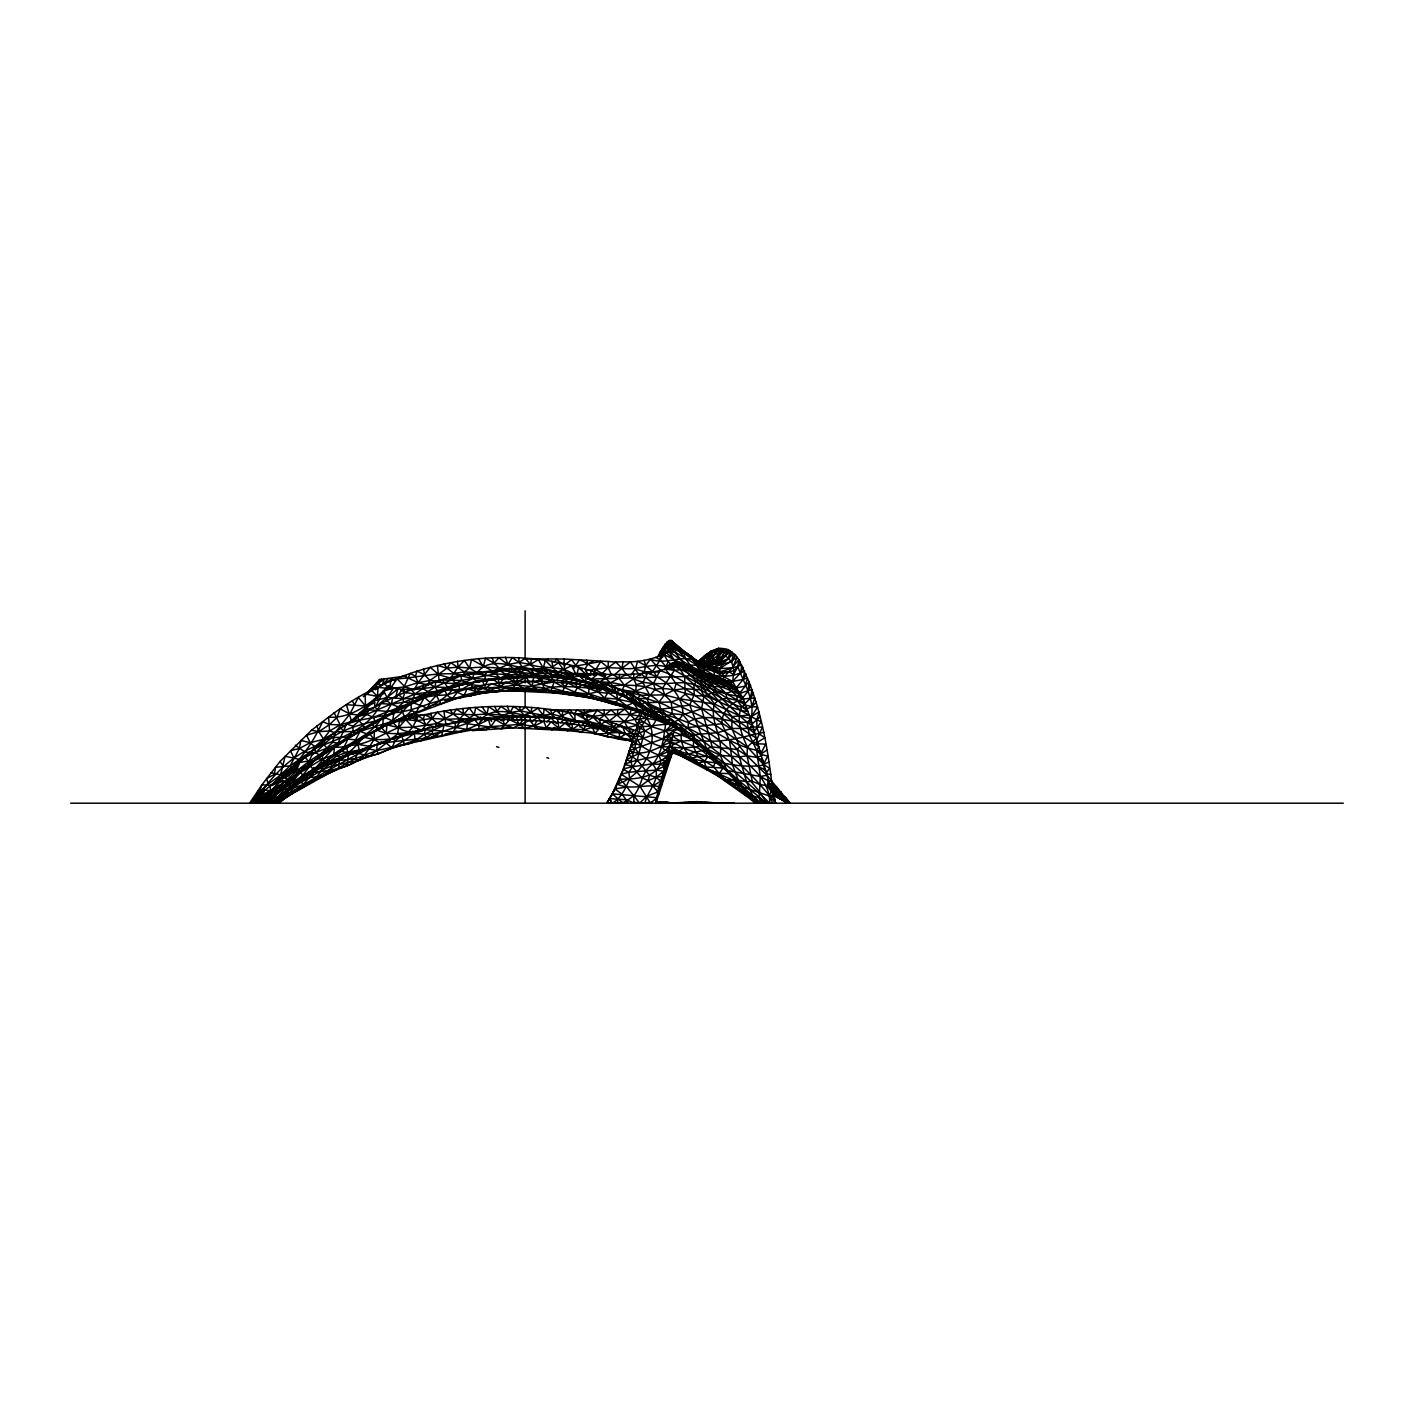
<?xml version="1.0" encoding="UTF-8"?>
<svg xmlns="http://www.w3.org/2000/svg" width="1414" height="1414" viewBox="0 0 1414 1414"><rect width="100%" height="100%" fill="white"/><g stroke="black" fill="none" stroke-linecap="round" stroke-linejoin="round"><path stroke-width="1.5" d="M465.842 683.528L434.787 693.284L431.04 693.125C399.048 708.803 366.774 723.65 338.176 745.408C307.209 757.179 285.628 781.765 261.502 803.187C318.91 732.47 400.374 677.748 493.132 670.925C582.144 658.765 669.706 702.652 725.824 770.294L760.29 776.463L766.918 775.279L750.728 718.772L739.115 715.661L714.441 703.995L679.887 698.852L664.545 694.893L640.365 695.281L637.484 698.41L660.78 709.28L673.789 722.254C715.413 737.083 748.572 769.11 775.526 803.187L766.918 775.279L747.087 755.801L739.646 746.362L731.78 728.457L732.028 716.633C715.06 696.978 699.188 674.973 673.347 666.401C637.643 679.869 598.935 672.269 561.8 673.612M438.499 691.181C395.726 711.295 352.934 732.664 314.633 760.414L308.393 760.979L305.124 757.462C320.96 748.748 341.004 746.026 353.005 731.533L353.023 726.248L366.526 714.441L415.08 693.921L443.572 690.386L450.695 687.133L485.621 679.904L538.593 675.821M295.632 767.59L275.005 781.748L249.606 803.187L261.926 784.805L271.965 785.406L310.797 752.407L314.845 746.804L323.452 738.974L329.568 730.967L328.614 717.163C405.588 657.846 512.805 640.489 603.884 675.362M650.528 674.425L660.197 659.967L660.197 655.743L668.875 651.359L671.526 647.771L672.357 641.691L669.6 640.418L666.224 643.352L669.299 651.748L666.312 652.42L662.388 648.407L666.224 643.352L670.536 648.69L669.299 651.748L664.403 645.544L666.312 652.42L663.254 646.498M609.098 685.79C630.344 684.959 656.644 682.75 671.243 702.016L672.269 713.734C701.804 745.761 744.736 764.338 766.936 803.187L738.302 780.228L711.472 755.235L663.873 718.648L633.401 699.382L626.932 692.648L626.367 697.296L628.311 698.746L663.873 718.648L682.838 730.932L693.673 734.82L717.817 732.611L731.78 728.457L748.554 728.44L754.457 729.978M394.541 737.772L414.231 733.689L425.172 729.765L459.638 732.24L490.746 726.708L519.539 724.339L546.334 727.927L584.282 729.783L606.977 736.659L619.385 737.79L626.42 733.689C615.443 730.561 604.096 735.315 592.855 733.283L618.254 738.956L619.385 737.79L619.438 732.222C569.789 720.928 518.726 718.383 467.963 719.761L466.744 729.43L459.638 732.24L376.76 750.64L355.321 758.629L275.147 803.187L282.146 796.047M631.174 735.598L574.879 720.627L575.021 713.628C514.855 701.185 451.844 705.056 393.11 722.731C402.424 734.007 417.43 734.502 429.255 727.149M636.247 701.097L607.525 689.944L607.56 688.494M743.216 787.527L718.436 776.145L676.175 753.362L669.087 745.425L707.371 768.58L750.392 799.051L752.195 797.973L735.952 785.035L736.058 780.758L733.76 777.276M611.52 674.902L608.126 667.655L608.285 661.487L564.151 659.03L525.973 658.853M644.872 706.24L647.594 711.03L647.506 714.423L650.422 716.704L678.349 727.945M564.151 659.03L563.956 665.534L571.627 659.649L576.24 666.012L582.232 669.971M633.808 674.018L633.649 678.844L636.406 684.8L635.664 691.092L632.217 693.938L627.869 694.521M544.125 720.981L544.231 717.269L500.167 716.845M770.648 786.467L759.99 784.505L752.248 781.288L747.087 755.801L747.405 746.999C741.714 734.944 735.634 719.461 741.873 706.576L745.443 705.091C739.999 684.5 719.532 674.142 699.258 673.276M644.501 702.793L658.871 702.263L664.545 694.893L662.618 688.035L674.319 670.395L673.347 666.401L679.763 663.855C705.745 679.321 724.251 703.182 747.193 722.271L749.332 734.927L756.631 750.233L760.29 776.463L759.265 797.867L761.227 803.187L736.022 781.111L725.824 770.294M374.374 731.232L374.038 739.522L369.708 746.398L365.819 748.907L336.779 759.389L308.323 773.193M763.313 760.379L757.003 757.444L747.087 755.801L739.522 756.914L720.15 755.306L696.731 743.994L696.855 740.848M698.534 661.204L710.623 651.271L718.595 648.266L722.554 648.513L728.404 649.645L735.439 655.018L738.85 659.684L737.755 666.613C744.365 684.376 757.038 702.811 749.897 722.501M383.159 718.701L382.929 724.251L379.942 728.846C340.862 749.597 304.134 775.137 270.039 803.187C287.166 778.354 312.971 760.82 338.176 745.408L338.087 743.145L346.607 723.968L358.944 720.345L394.099 713.593L393.993 710.729L403.626 702.228L422.326 695.246L434.787 693.284M572.423 720.168L578.503 721.9L567.862 720.521L562.383 716.385L562.578 711.207M418.332 729.659C406.861 740.158 392.933 748.024 378.475 753.768L376.76 750.64L377.078 744.259C341.34 762.058 306.891 782.561 272.584 803.187M557.399 680.7L557.629 676.829L553.952 676.617M669.723 667.461C690.933 679.498 712.409 692.4 736.8 695.988L740.229 694.433L705.356 680.275L677.783 665.093L684.641 676.581L685.224 694.168C707.141 715.502 733.636 730.26 759.071 746.698L756.631 750.233C725.117 744.118 701.821 718.63 671.19 708.573C660.356 700.46 645.049 701.326 635.664 691.092C624.069 683.528 609.734 681.601 596.16 682.008M390.105 688.759L390.564 681.159M648.743 715.396L640.029 728.528L630.98 761.545L632.076 766.317L641.638 777.735L648.266 780.528L657.881 791.911L655.919 803.187L660.267 803.152M649.768 802.993L652.42 802.445L642.274 803.081M670.307 803.028L666.047 801.791L655.601 802.145L669.971 802.586M587.358 679.127C619.792 678.349 652.172 677.235 684.641 676.581L700.831 689.891L703.96 695.706L701.591 708.856L712.214 746.963L737.224 749.508L747.087 755.801M684.641 676.581C702.829 671.968 721.617 681.672 737.419 689.944L715.997 682.732L679.639 662.3L707 677.589L724.41 684.093L736.8 695.988L742.898 699.4C731.551 701.503 721.458 711.649 721.882 723.721L729.624 740.865L737.224 749.508L746.504 781.73L752.831 795.888L758.364 803.187L750.392 799.051L755.5 803.187L745.761 791.681L738.302 780.228L730.808 775.579L727.079 770.436L720.15 755.306C723.473 737.595 709.439 721.617 714.441 703.995L703.041 687.77L679.109 664.492L713.045 679.215L738.709 692.065L731.604 691.517L726.071 693.408L698.516 679.957C692.418 667.885 675.309 653.957 665.022 669.069L668.698 669.264M689.908 657.015L711.542 668.91L713.964 671.137L714.618 678.013M307.015 754.935C289.676 772.451 263.499 781.642 250.879 803.187L260.3 796.064L264.595 790.108L274.069 791.133L250.879 803.187L258.992 792.812L261.926 784.805L280.007 761.492L311.522 730.225L328.614 717.163C347.031 718.542 364.105 708.202 377.45 696.43L378.068 687.275L386.093 688.264M615.196 730.172L609.558 729.5L603.124 726.071L597.769 726.319L575.021 713.628L587.11 715.749L586.757 721.193L589.514 724.481L597.291 725.4M447.425 723.615L424.483 734.202L410.961 743.251L391.855 747.953L378.475 753.768L369.107 756.49L357.601 753.008L348.48 754.616L339.466 760.502L338.529 768.615L314.827 779.22M516.799 719.92L517.064 716.438M296.94 766.83L293.971 769.499L294.925 764.939L303.056 756.472M696.236 761.315L696.077 763.401L739.133 783.056M593.721 687.345L594.021 683.528M643.653 721.935L639.146 718.878L646.286 718.277L655.955 719.956L665.711 723.579C663.679 737.383 662.388 752.725 652.914 764.02C641.019 771.655 642.203 786.096 633.684 795.87L623.132 803.187L612.368 793.837L623.132 769.357L641.921 712.444C665.517 734.75 644.678 776.604 617.087 784.01C630.538 790.726 645.738 783.621 659.931 786.75L670.696 742.12L675.98 725.983L665.57 731.003L631.917 741.926C644.183 745.62 653.71 756.596 667.302 756.154C654.823 767.413 637.59 763.613 623.132 769.357L628.877 772.238L656.043 770.064L663.573 771.231L656.167 777.311L648.266 780.528L640.029 786.449L621.153 774.218L628.877 772.238L637.078 760.379L644.713 731.25L642.698 725.895L637.961 722.413L643.653 721.935L651.677 726.725L665.57 731.003L674.761 729.836L662.441 738.992L629.23 750.604C642.875 757.586 658.146 747.493 670.696 742.12L652.861 735.368L636.742 726.036C647.948 727.839 658.747 723.897 669.6 724.339M299.662 771.425L286.123 783.78L271.541 792.406L263.941 803.187L314.633 760.414L332.59 742.35L335.401 731.798L353.005 731.533L364.812 727.697L358.944 720.345L357.76 716.456L366.526 714.441L373.384 717.305L419.357 699.488M772.256 786.502C768.668 756.684 764.055 726.69 754.705 697.915L741.731 699.082L748.2 691.075L748.996 681.725L738.85 659.684L721.723 680.24M312.688 768.933L336.691 760.361L343.231 755.359M311.133 762.111L296.834 774.377L276.844 786.856L276.932 789.825L267.6 803.187C286.017 781.942 313.307 772.504 333.757 754.228L334.482 747.069L360.093 731.321L404.952 717.446L459.073 697.491M378.864 743.976C399.667 739.911 420.877 739.769 441.681 735.669L443.996 725.294L472.948 730.561L513.105 727.874L567.385 730.596L594.923 733.424L599.448 728.44L608.32 733.566L632.995 742.085M728.829 683.245L732.646 681.407L740.812 672.622L741.625 665.004L720.062 671.827L700.195 665.093L692.047 656.944L672.799 644.784L685.065 657.864L693.019 669.176M399.402 721.016L397.599 734.113L388.39 740.936L357.76 750.728M462.838 720.574L421.284 729.854L390.423 739.062L386.128 732.859L387.047 724.905L398.66 727.627L412.782 727.149L436.891 723.491L445.94 724.481L487.583 717.764M604.503 721.918L608.851 721.334L617.299 714.6L617.865 709.616L629.036 708.732M710.217 676.74L705.356 673.877C699.806 658.217 682.626 653.25 672.357 641.691L698.251 662.636L715.06 666.913L725.771 655.796L726.513 649.397L722.89 655.689L717.287 661.505L708.98 665.004L696.112 662.123L719.62 668.628L732.505 667.726L737.118 657.316L719.62 668.628C699.488 669.158 685.012 652.614 670.961 640.401L683.528 652.897M692.171 669.547L685.118 664.987L675.22 652.473L676.935 647.312L672.551 642.398C680.611 651.412 693.019 655.159 700.195 665.093M286.123 783.78L286.423 776.622L296.268 770.312L306.679 766.3L329.285 750.374L323.841 744.718L319.723 743.994M463.898 689.095L484.472 684.747L505.505 682.308L516.375 684.995L543.559 687.84L550.912 691.022L588.807 693.832L637.926 709.563L682.997 730.914L687.946 727.591L688.706 721.812L682.962 714.742C682.874 694.221 666.135 678.985 647.612 673.188L642.91 682.555L636.406 684.8M649.45 802.498L639.623 803.152L623.238 782.419L619.279 779.273C633.932 778.761 652.384 779.485 660.232 764.355L660.78 760.113L658.924 755.288L669.653 746.68C656.237 748.306 645.898 738.656 634.391 733.725C643.158 732.275 652.49 729.023 655.955 719.956L659.613 718.789M728.104 771.514L723.084 768.067L706.046 767.007C692.383 760.926 677.589 747.458 681.902 731.073M617.865 709.616L611.06 710.093L598.776 719.514L608.851 721.334L624.581 721.635L634.939 719.302L638.898 716.067L639.552 711.366M745.143 703.447L750.604 698.127L751.841 689.572L748.996 681.725L739.31 693.479L740.918 697.226M562.489 718.842L536.065 716.704L531.045 712.515L531.788 707.46M656.944 796.294L655.919 803.187L672.074 753.662L664.668 758.629M663.696 764.656L667.019 763.118L672.251 751.099L669.016 753.609L669.9 755.429L672.269 751.93M723.897 680.47L732.646 681.407L734.078 670.625L731.586 661.946L733.495 653.622L722.801 663.891L719.62 668.628L720.062 671.827L722.625 673.594L723.721 676.811L732.646 681.407L739.31 693.479L751.841 689.572L754.705 697.915L752.036 706.576L746.079 709.315M293.652 791.08L276.419 803.187L283.578 796.135L277.692 803.187L294.731 791.628L294.978 790.002M732.434 686.939L736.164 687.876L743.234 679.374L744.524 671.049C717.305 685.295 690.492 667.249 668.875 651.359L674.372 660.409L677.43 663.007M347.985 745.514C366.686 745.62 381.904 734.007 398.66 727.627L405.73 719.549L416.264 720.769L431.995 718.418L445.657 719.249L496.367 717.888L509.994 712.603L520.37 710.853L557.134 718.082L547.271 718.065L543.223 715.307L544.231 708.891L556.603 718.666L567.862 720.521L586.757 721.193L613.269 727.485L622.514 726.407L634.497 730.26L631.033 732.859L625.483 734.149C612.545 727.432 602.382 716.845 587.11 715.749M489.863 687.858L500.521 687.116L505.505 682.308L512.31 681.583L540.272 681.106L575.251 683.757L588.896 685.825L588.807 693.832L597.468 699.912C624.493 703.659 649.68 714.653 674.46 725.559L671.544 724.728L665.57 731.003L668.628 733.901L668.734 736.659L661.823 746.592L664.386 749.827L668.292 751.276C654.823 759.177 638.492 757.975 624.652 764.373L632.076 766.317M497.339 678.101L447.92 687.54L437.333 690.721L435.035 687.045L435.883 681.813C463.668 686.851 491.754 678.667 519.504 676.599M364.476 714.052L365.183 709.934L369.001 705.056L388.62 685.631L397.087 689.184M444.897 700.849L482.581 693.302L488.944 690.863L489.509 687.646C532.459 687.257 575.798 691.552 617.123 703.642L620.216 706.01L657.333 717.234L671.579 723.296M636.724 730.278L637.626 725.188L634.939 719.302L624.652 709.245L617.299 714.6L604.291 714.777L587.093 717.216M664.191 716.792L663.873 718.648L669.812 720.804M337.593 752.425L336.992 755.765L330.01 761.262L307.969 772.981M274.917 803.187L297.629 781.995L313.219 770.471L334.482 747.069C356.611 749.402 371.352 727.644 392.297 723.385C412.446 712.179 436.696 708.025 452.356 689.82L489.509 687.646M613.959 675.309L621.93 668.274L623.114 661.77C635.717 662.353 648.478 660.444 660.197 655.743M681.654 730.313L666.082 722.112L663.643 722.165C629.53 703.465 588.065 702.139 554.147 681.99L550.912 691.022L559.979 693.001L562.525 691.552L564.575 686.603L568.393 683.139L588.807 693.832L597.981 691.676L602.558 688.971L616.08 692.489L617.847 699.152L626.508 705.745L636.017 711.136L671.526 724.127M617.953 689.855L622.107 690.386L624.334 685.224L618.961 678.137L619.686 674.248M567.809 673.665L563.868 669.953L564.999 663.926M617.688 725.842L624.581 721.635L630.096 714.459L631.227 708.485M330.699 756.508C351.697 746.451 369.443 730.084 392.297 723.385L393.905 712.744C416.777 711.383 436.413 697.438 460.063 698.003L461.07 696.802L471.269 695.529L471.604 693.744M475.316 681.318L491.542 679.904L491.754 678.773M445.551 723.65L445.94 724.481L443.837 711.136L453.116 714.052L459.585 718.648L469.077 720.486L469.607 717.835L474.273 714.759L487.052 714.07L547.271 718.065M276.119 782.013L271.965 785.406L280.591 774.854L285.115 756.26L301.695 759.884M386.269 701.609L387.118 697.491L393.552 688.158L402.513 689.431L417.183 688.777M305.07 765.787C309.366 767.219 309.578 753.68 315.446 752.619L315.075 748.36C339.166 738.515 369.62 729.43 380.613 703.589L391.325 704.225L403.626 702.228L411.227 702.758L415.08 693.921L422.627 688.53L423.228 685.578M403.538 675.839L418.014 682.697L427.894 684.942C460.522 670.536 497.321 674.938 530.427 664.474L531.735 658.535M648.266 780.528L649.468 775.19C642.91 767.943 637.855 757.621 627.745 755.076L632.942 752.407M577.177 673.647L578.52 667.744L587.977 675.751M585.732 670.678L608.126 667.655L621.93 668.274L630.432 661.911L639.782 675.804L644.289 671.721L645.756 665.587L650.334 659.171C666.065 665.393 681.018 654.523 696.36 660.568L702.458 668.203L720.115 679.144M716.615 648.832L711.825 660.621L704.331 663.325L698.64 662.653M298.902 771.549L272.478 803.187L303.497 777.7L308.164 772.433L313.219 770.471L313.943 767.466M529.631 720.592L530.604 716.598M632.305 741.802L625.059 765.168M309.825 752.831L315.446 752.619L323.841 744.718L325.061 739.858L332.997 737.489L347.809 737.171L375.877 722.854L378.051 719.585M735.439 655.018L731.586 661.946L722.801 663.891L708.98 665.004L697.12 662.3L705.533 663.926L716.368 659.967L722.89 655.689L724.569 649.097L711.825 660.621L701.362 663.961M686.851 731.869L685.984 735.315C715.731 755.058 743.782 778.548 769.799 803.187C769.764 773.387 738.815 758.611 719.691 740.689C702.086 726.442 681.23 719.567 660.073 712.868M414.143 689.838L418.014 682.697L415.557 676.299L416.9 671.067L424.66 674.796L429.909 680.505L439.224 681.318L443.324 679.957M656.962 718.595L660.126 715.731L666.206 720.451L666.082 722.112L632.747 703.041L624.741 696.059M699.753 663.926L706.487 654.046L701.697 664.05L706.434 660.497L708.449 652.826L701.697 664.05L702.458 657.351L699.382 663.732M391.289 687.098L397.157 678.844C418.968 677.659 441.345 670.607 463.456 675.326L464.358 671.933L469.519 668.044C491.63 665.199 513.742 671.332 535.994 669.317M632.836 736.57L631.987 739.699L625.819 740.406L618.254 738.956L625.501 738.992L625.819 740.406M671.95 724.162L665.004 719.479L666.118 715.413M443.996 663.679L447.018 668.186L453.717 673.364L464.358 671.933L476.942 672.64C494.759 651.695 521.306 674.372 543.276 668.027L545.327 660.585L557.275 672.216L561.464 672.216M432.189 705.073L440.761 703.748L464.022 695.388L471.269 695.529L481.909 693.09L523.587 688.971L532.035 685.931L533.378 681.106C571.663 696.554 612.527 700.496 651.023 715.537L650.422 716.704M571.256 719.885L569.771 725.258L564.557 719.249L560.527 722.766M590.133 675.044L591.317 670.925M630.962 675.061L635.381 668.999L637.59 661.363L645.756 665.587L652.649 671.703L658.677 672.18M369.761 705.533L365.519 706.046L358.308 697.438L349.93 713.982L334.959 732.735L323.452 738.974L322.038 743.799L290.082 765.858L280.591 774.854L270.728 772.68M387.1 750.074L415.239 740.247L420.612 740.989L432.26 733.972L432.984 726.743M644.996 803.187C647.064 791.557 658.429 782.631 656.043 770.064C652.773 759.636 640.206 757.409 635.133 748.289L630.556 746.185L635.505 743.799M441.38 724.94L435.105 726.884L425.49 724.693L423.316 719.125L424.66 714.618L431.995 718.418L436.891 723.491L453.116 714.052L456.563 709.298L469.607 717.835M696.607 662.052L704.331 663.325L716.368 659.967L720.362 648.619L706.806 662.371L699.364 663.254L700.478 659.207L698.675 662.83M664.545 694.893L674.231 689.944L676.122 683.775L665.305 668.91L674.319 670.395L684.623 669.193L684.712 667.284L679.851 662.441M573.43 674.46L571.38 679.409C534.651 671.155 497.092 685.472 460.946 675.786L435.035 687.045L422.326 695.246L405.023 692.453L402.866 698.18L403.626 702.228M266.38 803.187L291.885 779.026L300.652 772.38L310.338 766.37L313.466 769.181C300.298 781.854 285.08 791.999 271.258 803.187C289.004 792.406 314.491 787.457 322.975 766.529L326.404 763.807M370.875 691.358L372.006 687.77L379.677 679.515L406.366 675.963M282.075 797.125L276.419 803.187L279.565 800.377L280.272 796.436L301.076 782.225L321.791 770.294L331.901 765.84L339.466 760.502L355.321 758.629L358.078 760.679L369.107 756.49L391.042 739.381M401.046 717.676L404.952 717.446L411.35 710.57L411.014 701.857L427.488 708.255L429.944 702.298L436.396 695.423L437.933 690.704M572.935 678.967L564.433 678.738L551.407 674.602L549.551 670.855C562.701 675.91 575.851 682.821 590.31 682.502L564.433 678.738L560.775 675.397L561.747 672.445L581.932 682.078L601.869 687.116M570.743 683.209L572.104 679.144M657.81 656.503L662.388 648.407L664.88 654.328M375.364 689.767L382.098 685.277L384.201 679.162L372.006 687.77L363.274 696.678M749.544 793.625C734.449 789.366 723.102 778.531 713.487 766.618L716.456 760.007L683.245 748.059L669.847 740.777M585.679 725.895L581.861 732.487L572.493 729.164L565.052 723.155L558.83 728.228L551.973 729.571L546.334 727.927L538.274 728.811L534.439 727.114M599.342 725.559L602.806 730.667L604.22 726.796M357.548 717.446L358.891 713.805L388.497 687.398M531.947 682.785L533.909 677.5L572.405 682.237L601.851 689.502M682.838 730.932L675.273 727.132L676.67 723.402M696.837 671.986L728.917 681.937L713.045 679.215L712.674 680.205L726.071 693.408L745.443 705.091L750.728 718.772L747.193 722.271C727.468 722.961 708.007 711.684 688.706 721.812M364.087 709.81L365.519 706.046L365.112 693.956L377.45 696.43L381.073 694.239M406.525 692.719L407.868 689.219M415.628 718.118L416.83 715.007L430.687 714.671M289.57 789.047C309.754 783.674 327.412 772.945 346.978 765.787L348.48 754.616L343.231 756.225M699.205 663.166L706.806 662.371L712.532 650.634L706.434 660.497L699.824 664.35M659.931 786.75L657.881 791.911L647.046 796.17L639.535 803.187L635.646 803.187L639.623 803.152M355.321 758.629L357.601 753.008L360.517 750.374M748.2 691.075L750.622 685.136M351.008 734.308L349.452 738.09L347.809 737.171M608.285 661.487L615.815 662.07L621.93 668.274C637.007 670.713 650.9 662.494 666.171 666.772L660.197 659.967L663.802 654.488L668.221 661.787L664.439 669.635M320.2 744.789L322.038 743.799C291.39 753.644 270.622 777.311 253.424 803.187C262.774 795.393 276.013 789.913 280.432 777.877L285.928 777.894M495.36 720.415L496.774 717.075L501.864 720.857M609.346 690.527L604.573 698.003L596.319 699.064L562.065 693.39L583.24 695.67L588.807 693.832M698.428 662.583L705.533 663.926L717.287 661.505L725.771 655.796L728.404 649.645M624.564 766.936L615.744 787.704L606.747 803.187L626.172 802.392M704.543 655.354L699.152 664.421M312.229 781.801L313.007 780.015M606.977 736.659L608.32 733.566L612.828 730.702M756.684 739.822L762.393 727.22L750.763 726.884M616.027 787.404L609.328 799.228L612.209 803.187C621.418 798.115 625.695 787.916 629.672 778.743L628.877 772.238M464.358 671.933L450.836 662.671L447.018 668.186L429.909 680.505L427.894 684.942L431.942 683.245M404.439 744.86L401.806 735.899L395.125 740.706L391.855 747.953L386.022 742.792M698.587 664.138L706.434 660.497L710.623 651.271M770.948 791.575L772.415 788.358L775.526 803.187L772.663 791.38M283.189 776.392L291.496 767.908L290.082 765.858L299.379 748.483L300.811 740.423L310.214 742.686L314.845 746.804M459.762 689.219L451.084 700.248L450.677 697.173M288.65 776.003L291.319 770.33M635.664 691.092L653.462 683.563L659.967 670.607C699.188 683.015 722.112 719.16 756.561 738.179L747.405 746.999L704.366 717.746L671.243 702.016L658.871 702.263C647.418 687.84 627.71 694.398 613.411 686.479L605.369 677.713L597.733 674.213L576.912 676.069M740.812 672.622L743.269 667.426M597.468 699.912L596.355 698.251L554.783 692.966L503.525 690.403L482.581 693.302L467.08 688.971L464.022 695.388L460.063 698.003M518.885 727.521L524.788 728.334L534.245 726.054L536.896 720.557M485.621 679.904L484.79 675.698L486.805 671.668L495.041 673.912L550.718 676.617M764.921 770.135L763.472 764.426L767.714 755.995L762.287 754.829M731.922 651.713L728.298 658.818L719.302 663.643M485.656 684.5L488.484 679.003M481.379 721.052L483.128 717.64L478.091 718.029M740.406 661.805L733.725 674.337L728.263 671.579L720.062 671.827L698.251 662.636M511.055 727.432L501.334 728.634L467.557 723.774L461.176 720.062L452.639 732.505L445.269 734.025M666.736 641.991L670.536 648.69L671.544 646.799L669.122 641.09L673.382 645.385M435.105 726.884L436.891 723.491M365.519 706.046L346.342 704.667L351.644 721.564L340.12 724.852L329.586 724.534L322.639 721.653C315.022 738.444 304.54 754.599 291.496 767.908M390.37 682.061L392.226 678.596L394.683 681.018M732.646 681.407L743.234 679.374L746.185 673.93M662.406 773.723L668.097 764.621L663.696 768.35L670.766 757.197L663.201 763.737M718.595 648.266L715.343 654.169L708.856 660.002L701.415 663.59M617.918 783.533L619.951 779.874M294.13 783.374L309.118 777.541L322.622 776.321L328.879 771.266L331.901 765.84L330.841 763.401L336.161 759.742M264.489 801.685L266.999 797.213L263.039 796.983L255.987 803.187L270.693 794.527M594.021 672.304L600.72 661.522L608.126 667.655L615.815 662.07L623.114 661.77M698.71 664.262L708.856 660.002L714.706 649.662L715.343 654.169L718.948 653.568L722.554 648.513M616.08 692.489C604.344 695.016 592.219 690.721 582.144 684.836L577.478 687.487L574.756 692.277L570.425 694.91L561.994 692.047L554.783 692.966L548.932 691.941M582.709 725.506L584.813 721.882M651.059 707.23L660.78 709.28L689.714 705.091L694.168 694.628L694.009 684.217L698.516 679.957M305.371 766.3C294.165 778.124 286.3 792.989 273.697 803.187L302.596 775.42L314.315 760.343M750.604 698.127L753.503 693.231M463.103 683.28L458.33 686.214L447.92 687.54L442.352 679.993L461.6 680.434L495.041 673.912L499.672 670.501L533.891 673.753L549.887 677.112L551.407 674.602C577 674.849 599.041 689.643 623.768 694.292M548.932 709.828L569.895 709.952L574.137 714.6L576.93 709.969L611.06 710.093L624.581 721.635L627.427 727.662L632.836 730.26M584.795 669.246L587.994 664.05L593.562 660.745M767.625 781.589L771.761 780.899L765.893 773.953L769.446 768.173L763.472 764.426L761.686 758.434M376.053 705.71L383.565 691.022L389.928 686.585L393.552 688.158L383.565 691.022L387.118 697.491L393.499 697.933M648.761 703.324L647.064 698.763L655.23 689.396C671.933 685.33 686.992 697.314 703.96 695.706C719.09 700.054 732.063 710.217 748.112 711.489L741.873 706.576L737.207 700.566L736.8 695.988L741.873 696.908M571.38 679.409L595.506 683.634L597.468 680.947L604.397 686.144L649.026 709.969L653.233 711.401L655.318 708.043M441.681 735.669L466.744 729.43L478.515 724.498L481.626 719.567M267.246 794.385L261.095 803.187L264.453 800.978M413.666 713.01L416.229 712.462L424.377 697.226L427.629 694.327M364.317 712.232L369.001 705.056L374.869 702.864M609.328 799.228L606.747 803.187L612.368 793.837L657.015 797.708L650.458 803.187L640.029 786.449M409.512 719.037L412.287 714.812L416.83 715.007L409.512 719.037L407.904 714.689L401.028 722.165M392.226 688.477L404.899 686.78L418.014 682.697L430.227 667.32L439.1 674.849L450.624 678.084L458.03 667.09L464.358 660.409L469.519 668.044L476.942 672.64L480.884 671.597M547.483 682.485L549.551 679.339L552.326 682.131M584.654 685.596L586.845 682.326L590.875 686.497M402.654 690.085L410.201 673.418L415.557 676.299M408.787 732.841L330.01 761.262L328.066 764.143L326.351 763.401M323.841 744.718C340.385 727.432 363.752 724.392 385.545 718.259L387.754 715.007M713.045 679.215L678.649 662.159L700.566 673.524L732.505 684.606L725.046 683.156L724.41 684.093L736.058 688.088M661.186 778.548L665.428 772.344L662.866 774.253M381.391 679.162L372.925 690.05M668.15 750.021L685.719 757.303L696.077 763.401L704.331 761.651L707.919 756.543L715.502 757.374M376.407 729.783C390.989 736.853 406.666 732.47 421.726 730.031L437.333 712.267L445.657 719.249L456.81 722.307L462.926 720.645M466.744 729.43L486.363 729.589L490.746 726.708L495.713 719.691L504.763 725.117L513.105 727.874L529.861 720.362L534.245 726.054L538.274 728.811M315.817 768.544C299.574 775.844 292.521 792.865 278.965 803.187L283.33 796.807L277.692 803.187L311.327 781.147M377.556 683.669L379.677 679.515L378.157 683.846L382.098 685.277L392.226 678.596M588.896 685.825L595.63 687.328L597.981 691.676L608.815 702.104L615.39 702.617L623.132 694.663M492.85 679.374L499.708 683.793L503.455 678.561M754.369 731.268L761.209 721.882L747.812 714.918M667.479 760.06L672.074 753.662M566.325 712.196L569.895 709.952L576.93 709.969L592.731 716.456L597.115 710.376L604.291 714.777L611.696 723.561M554.2 662.353L556.515 659.154L562.472 664.262M582.692 716.297L585.166 712.886L590.345 710.146M671.243 702.016L679.887 698.852C694.663 711.578 715.413 707.919 732.028 716.633L749.314 715.024C736.217 709.987 729.023 696.695 715.802 691.782L713.84 686.744L705.356 680.275L700.725 675.592L700.566 673.524M703.5 663.025L716.368 659.967L724.569 649.097M448.415 678.367L452.533 679.798L454.636 677.023M519.185 681.265L513.406 687.381M507.82 720.026L510.366 716.651L515.103 720.415M662.866 773.529L666.666 768.491L663.997 770.789M663.696 768.35L669.423 760.873L667.019 763.118M293.971 769.499L302.79 757.073L283.171 776.498M737.224 749.508L739.646 746.362M386.429 700.443L391.325 704.225L399.137 707.159L405.836 706.452L409.565 701.644M544.637 716.491C523.852 720.026 499.213 702.122 481.644 718.736L474.273 714.759L469.236 707.937L456.81 722.307L454.301 722.554M262.368 803.187L266.999 797.213L261.095 803.187L265.514 798.945L260.494 798.132L252.152 803.187L264.206 791.875M370.609 745.602C359.244 768.863 330.858 770.383 308.606 772.822M384.643 693.072L377.379 696.908L355.108 719.39L358.891 713.805L365.183 709.934L375.046 707.336L374.286 700.867L387.118 697.491L397.652 689.095L395.62 698.074L402.513 689.431L403.838 692.825M523.162 719.797L519.539 724.339L509.641 719.708L501.334 728.634M271.541 793.113L253.424 803.187L261.431 796.436L255.987 803.187L274.069 791.133M774.872 790.956L788.429 803.187L774.731 795.852L784.417 800.448L773.971 791.204L790.196 803.187L769.128 782.861L768.244 783.939L771.461 788.482L788.128 803.187L774.483 795.675M409.795 703.324C397.97 718.984 380.49 729.73 362.585 736.871L359.403 740.035L347.756 739.222L344.097 747.246L340.032 752.372L322.533 758.982L310.338 766.37M701.591 708.856L682.962 714.742L678.861 719.638L673.789 722.254L676.811 725.152M289.128 772.892L302.79 757.073L283.383 776.321M267.617 794.509L259.822 803.187L265.514 798.945L258.532 803.187L263.039 796.983L257.26 803.187L270.198 794.261M722.89 655.689L725.771 655.796L729.978 650.935L728.298 658.818L720.557 661.805L708.98 665.004L696.943 662.459M339.466 760.502L322.975 766.529L319.423 766.406L299.132 788.853L280.272 796.436M676.952 726.142L675.751 727.503L671.314 724.127M294.925 764.939L283.313 777.576L299.768 760.361M321.332 763.065L325.768 761.934L328.242 759.212M382.098 685.277L387.913 678.932M737.755 666.613L734.078 670.625L722.625 673.594L702.458 668.203L670.165 649.291M268.819 803.187L274.192 797.425L277.126 797.019M658.111 712.143L660.78 709.28L658.871 702.263M380.613 719.673C369.231 736.641 349.399 742.226 333.757 754.228M274.192 797.425L265.16 803.187L298.619 771.903M760.414 716.615L751.948 724.109M365.024 695.087L379.959 680.275M303.179 756.667L288.756 771.832L304.028 757.515M292.115 787.068L306.803 773.617M635.363 700.337C624.829 712.249 608.674 701.627 596.319 699.064M691.587 740.3L681.071 741.236L673.912 743.976L670.784 747.175L683.245 748.059L701.591 746.239M743.782 704.791L752.036 706.576L756.419 702.051M294.731 791.628L297.594 788.747M261.431 796.436L254.714 803.187L262.262 798.503M262.721 803.187L267.847 798.044L273.114 795.269M540.837 676.917L524.576 669.458L515.703 677.518L506.601 674.814L499.672 670.501M608.815 702.104L576.293 694.168L570.425 694.91L569.188 692.984M300.033 759.548L301.164 759.053L278.894 779.75L306.767 755.076M350.195 745.478L355.214 740.512L360.093 731.321L368.966 734.732M290.524 779.821L299.538 771.054M608.126 667.655L601.94 673.7L598.087 674.354M679.763 663.855L710.5 681.99L713.84 686.744L734.326 686.25L725.046 683.156L710.5 681.99L707 677.589M714.441 703.995L717.693 700.831L726.761 697.968L744.542 702.245M657.934 788.376L661.717 784.682L659.048 785.035L662.954 780.404L660.126 780.104M573.677 668.486L579.422 659.861C589.408 662.972 596.266 672.004 606.111 674.902M674.231 689.944L684.836 688.671L700.831 689.891L705.374 685.949L705.356 680.275M546.811 722.006L551.036 717.958L557.805 718.33L557.841 723.42M633.649 735.421L622.514 726.407L616.751 724.198L609.558 729.5L601.162 725.188L593.155 717.358L586.757 721.193L581.066 714.565M264.772 797.39L258.532 803.187L263.817 798.716M661.558 778.796L664.403 776.18M313.219 770.471L319.723 764.55M354.914 742.173L358.396 744.436L369.708 746.398L378.086 744.648L381.303 741.714M547.059 679.303L550.276 676.405L554.412 681.301M409.07 733.053C395.178 739.805 378.457 741.696 363.61 736.994C353.818 749.279 340.421 762.446 323.47 762.093M562.1 683.916L564.893 681.407M679.887 698.852L685.224 694.168M374.604 731.038L377.379 728.617M474.574 688.759L477.632 686.108L485.585 688.158L491.453 683.863L506.23 687.858M531.593 722.077L537.426 717.092L541.368 721.653M683.245 748.059L679.356 751.364L672.498 748.024M369.142 746.079L365.819 748.907L347.826 752.001L336.992 755.765L341.888 757.356L355.745 751.188L353.058 753.874L339.89 751.011M660.126 715.731L647.594 711.03L637.926 709.563L636.017 711.136L624.14 705.798L608.285 702.634L610.371 701.697M376.566 706.116L387.118 697.491M317.072 747.317L310.797 752.407L305.124 752.142L295.314 745.231M322.622 776.321L323.93 775.243M561.8 680.841L564.875 678.349L570.302 678.95M386.375 724.357L379.942 728.846L374.038 726.69L371.67 723.296M458.33 686.214L472.4 678.543L474.008 673.453L504.409 678.225L500.945 677.978M284.426 798.38L273.856 803.187L279.071 799.104M576.877 675.132L583.134 673.771L591.423 679.144L597.733 674.213M764.09 803.187L759.265 797.867L752.831 795.888L750.799 797.443L758.364 803.187M410.961 743.251L414.461 740.582M321.791 770.294L330.841 763.401M365.342 695.246L370.503 691.34M554.907 727.344L551.973 729.571L548.791 727.609M747.016 708.273C724.039 704.437 707.424 684.995 684.288 682.679C665.128 682.927 643.087 687.504 626.791 674.407L618.961 678.137L612.527 674.39L600.049 681.672L591.423 679.144M273.856 803.187L279.424 799.051M415.08 693.921L411.315 689.873L422.627 688.53L429.308 683.74L435.035 687.045L447.92 687.54L461.6 680.434L469.271 684.182M518.443 720.398L523.763 716.633L525.725 719.814M471.269 695.529L482.121 688.035L493.963 692.118L525.177 688.494L528.412 690.509L546.865 691.923M767.307 749.72L760.485 754.44L765.716 744.118L757.109 743.799M484.737 720.946L489.845 717.428L491.542 721.423M624.334 685.224L640.807 673.806L653.462 683.563L662.618 688.035M427.488 708.255L430.634 706.134M291.213 786.608L322.975 766.529M534.245 726.054L543.842 721.246L546.334 727.927L551.018 721.776L558.83 728.228L567.385 730.596L572.493 729.164L578.839 724.958L584.282 729.783L592.413 727.256L594.923 733.424M385.545 718.259L384.696 715.325L391.325 704.225L392.756 697.738C412.075 700.425 431.146 697.067 447.92 687.54M392.297 723.385L399.296 718.825M461.141 689.767L474.521 681.831M662.441 738.992L673.241 733.778L668.628 733.901M431.04 693.125L423.829 697.703L422.326 695.246M450.165 710.022L453.116 714.052L474.273 714.759L475.74 707.424C493.239 721.812 519.716 720.574 537.921 708.202L543.223 715.307L551.902 714.017L589.514 724.481M556.603 718.666L568.711 712.426L574.879 720.627M478.392 658.429L483.252 666.772L485.479 658.235L494.087 663.219L498.859 657.704L507.891 664.545L519.132 662.406L530.427 664.474L538.327 659.596L543.276 668.027L547.324 671.049L522.685 667.602L519.132 662.406L512.275 657.598L507.891 664.545L492.655 671.137L471.569 659.56L469.519 668.044L458.03 667.09L447.018 668.186L437.333 665.428L439.224 681.318M545.185 661.08L548.42 659.101M486.363 729.589L489.792 727.503M428.195 727.927L425.172 729.765L424.483 734.202L426.392 737.914L430.298 738.126L437.827 734.803M324.637 764.444L316.082 769.587L312.476 769.587M652.95 785.919L660.638 781.306L656.167 777.311L649.468 775.19M353.518 720.345L348.71 723.208L358.891 713.805L362.514 712.762M756.614 742.739L764.903 737.808L759.283 733.954L756.897 727.75L756.808 720.398L759.035 711.984L751.647 716.35L757.568 707.088L752.036 706.576M534.686 682.555L541.474 678.561L542.623 682.008M429.944 702.298L424.377 697.226L436.396 695.423L444.933 690.403L452.356 689.82L464.022 695.388C488.519 687.204 514.519 693.072 539.688 689.678L540.608 691.888L547.377 690.403L554.783 692.966L559.979 693.001L550.788 692.118M424.112 738.02L430.298 738.126C443.766 728.776 460.593 727.415 474.68 719.779L478.515 724.498L479.116 728.952M663.643 722.165L664.987 721.387L681.548 730.013M328.543 738.037L310.214 742.686L306.52 735.209L318.804 731.621L329.568 730.967L340.12 724.852L343.991 726.566M652.914 764.02L660.232 764.355L665.959 761.032L660.78 760.113M257.666 790.691L259.557 795.764L250.879 803.187L254.714 798.733L270.534 790.55L269.968 785.937L282.906 780.687M498.417 682.838L500.521 687.116L516.375 684.995L526.079 681.23L532.035 685.931L543.294 683.74L547.218 681.477M586.191 723.031L591.653 727.609L596.549 724.799M732.028 716.633L748.554 728.44L752.867 726.018L747.193 722.271L752.018 722.377M618.961 678.137L610.795 682.715L604.679 684.235M378.086 744.648L390.423 739.062M346.978 765.787L365.873 757.091L356.346 760.944M549.304 671.297L557.275 672.216L571.574 665.817L575.851 673.983M310.214 742.686L299.379 748.483L290.453 750.64L293.776 757.886M571.397 724.392L577.937 720.928L579.952 727.079M437.333 690.721L431.694 693.673L422.627 688.53L417.218 687.628M639.04 753.362L626.473 759.76L630.98 761.545M595.435 688.335L599.2 686.444M602.806 730.667L608.091 728.051M532.035 685.931L538.115 690.492C558.389 683.316 581.667 688.141 602.558 688.971L617.847 699.152L640.224 704.101M573.731 683.457L579.245 680.77L583.045 681.548M667.001 740.264L671.95 737.861L668.734 736.659M478.515 724.498L488.502 719.691L490.746 726.708M270.534 790.55L280.043 786.06M629.725 708.573L630.962 708.007M463.456 675.326L467.133 673.63M667.974 715.714L672.269 713.734L682.962 714.742M518.319 687.929L507.909 691.128L499.372 690.509M656.043 770.064L664.774 766.088L660.232 764.355M533.891 673.753L530.957 669.582L540.979 672.711L543.276 670.271L551.407 674.602C542.658 671.42 533.732 673.152 525.654 677.112L505.823 669.918M729.447 773.705L719.39 773.228L706.859 769.605L707.371 768.58L714.494 774.006L719.39 773.228L723.084 768.067L707.919 756.543L697.897 756.472L688.141 759.177L668.522 749.791M763.472 764.426L769.41 761.775M532.495 688.954L527.475 690.933L515.527 690.368M593.562 675.309L597.574 673.541M637.802 735.722L633.119 737.755L637.537 739.999L641.267 745.496M336.691 760.361L345.387 756.596M590.522 673.859L581.242 677.589M488.944 690.863L496.809 687.664L501.157 690.651L504.356 687.611L518.779 690.792M715.802 691.782L703.96 695.706M747.405 746.999L757.003 757.444L761.722 755.571L756.631 750.233L760.856 751.188M450.624 678.084L454.513 676.546M715.06 666.913L722.801 663.891M752.248 781.288L746.504 781.73L738.302 780.228L736.022 781.111L745.761 791.681L752.831 795.888M329.833 762.075L335.047 760.06M518.213 668.168L514.678 669.529L507.891 664.545L505.452 657.103M467.08 688.971L446.912 694.91L436.396 695.423L433.638 693.426M693.673 734.82L694.415 739.805C715.148 743.375 735.421 739.681 755.253 733.866L748.554 728.44M402.849 717.004L411.863 713.681M328.472 749.261L334.482 747.069M763.913 732.293L753.715 734.573M509.553 668.133L504.48 669.936L499.478 668.38L494.087 663.219L492.125 657.581M743.234 679.374L747.476 677.872L745.231 686.144L736.164 687.876M412.923 701.185L422.468 697.897M597.769 726.319L601.162 725.188L605.121 720.539L616.751 724.198M617.299 714.6L630.096 714.459L637.661 711.984M673.046 725.152L675.273 727.132L681.742 727.803L685.984 735.315L691.87 736.517L696.731 743.994L701.804 745.691L707.018 752.672L714.689 756.844L716.81 761.351C731.78 765.487 748.872 767.643 764.073 765.027L757.003 757.444M481.043 681.018L477.861 682.025L467.327 674.443M469.077 720.486L472.912 719.302M684.57 754.952L702.528 750.427L706.258 751.046M496.367 717.888L503.667 715.731M727.079 770.436L707.018 752.672L706.611 748.625L712.214 746.963M640.029 728.528L635.558 729.818L639.641 732.399L643.264 737.808M714.689 756.844L720.15 755.306M358.078 760.679L331.901 765.84M491.542 679.904L499.213 677.872M290.489 771.832L296.268 770.312L299.927 762.446L308.393 760.979M367.976 756.543L378.475 753.768M480.636 691.322L481.909 693.09L485.568 692.135M647.594 711.03L651.271 710.164M415.239 740.247L414.231 733.689L432.26 733.972L442.105 731.674M589.726 696.678L584.141 697.137L583.24 695.67M511.585 716.332L507.449 717.234L502.412 715.696L488.502 706.717L487.052 714.07L482.05 706.841M506.566 677.766L512.999 676.405L515.703 677.518L550.735 676.599M574.137 714.6L597.115 710.376M706.434 660.497L708.856 660.002M672.604 643.105L702.458 668.203L705.886 666.895L713.964 671.137L717.428 670.43L720.062 671.827M281.298 781.765L285.911 780.811M570.089 665.764L576.24 666.012L600.72 661.522M668.875 651.359L675.22 652.473L671.526 647.771L684.358 653.763L686.797 653.286L692.047 656.944M543.223 715.307L530.674 716.898L524.064 715.201L520.37 710.853L513.476 706.523L509.994 712.603L516.782 716.88L515.721 715.431M418.014 682.697L429.909 680.505M290.082 765.858L275.571 767.272L274.351 774.359L266.645 778.619L268.271 784.47M625.96 787.121L614.896 788.959L621.948 794.032L628.611 803.187M673.364 730.419L681.902 729.041M540.272 681.106L543.294 683.74L554.147 681.99M656.167 777.311L662.53 776.304M477.225 689.449L485.585 688.158L484.472 684.747M525.654 677.112L528.394 676.723M518.708 657.475L519.132 662.406L525.195 658.217L530.427 664.474C544.514 669.865 559.873 664.615 573.041 674.001M676.228 803.187L696.819 801.65L719.832 803.187M537.037 669.776L549.887 677.112L560.156 677.447M422.627 688.53L435.035 687.045M721.882 723.721L687.946 727.591M573.059 729.96L567.385 730.596L563.567 728.404M506.265 677.006L511.32 676.546M393.993 710.729L386.835 711.383L368.966 709.775L366.526 714.441L363.098 712.921M501.67 683.616L507.591 683.103M688.441 734.608L672.711 736.093C683.298 745.001 699.771 744.683 707.919 756.543M281.298 788.8L286.194 789.065M508.298 676.617L504.692 676.829L515.474 682.414L526.185 677.483L533.909 677.5M729.041 783.303L735.952 785.035M441.433 690.562L444.933 690.403L446.912 694.91L451.632 699.099M531.735 690.757L527.475 690.933L512.31 681.583M691.305 759.371L670.342 752.107L676.122 751.93M671.137 802.922L679.851 802.657M668.963 802.975L673.152 802.852M678.084 802.71L682.025 802.604M670.696 802.94L663.307 803.117M680.541 802.639L686.373 802.498M683.015 802.569L688.547 802.445M549.427 671.014L553.652 670.908M666.789 803.028L658.376 803.17M540.325 669.352L535.411 669.423L530.427 664.474M687.929 802.463L691.305 802.41M690.403 802.41L710.429 802.639M691.87 802.41L693.885 802.392M635.381 668.999L644.289 671.721L652.649 671.703M70.7 803.187L1343.3 803.187M734.149 803.187L712.32 802.71M752.831 742.438L758.169 742.456M733.583 803.187L731.851 803.17M697.208 802.392L700.991 802.427M438.375 725.241L443.996 725.294M730.702 803.17L728.988 803.134M605.634 688.141L597.945 686.727L586.297 682.237L585.537 677.5L607.525 689.944L615.603 691.976L620.976 689.926L626.367 697.296L633.401 699.382L638.439 698.481L641.85 705.233L644.289 701.715L653.233 711.401L665.004 719.479L671.367 719.585L675.273 727.132M315.304 758.841L322.533 758.982L325.768 761.934M463.138 683.81L482.793 686.002M704.755 802.498L708.538 802.586M725.541 803.081L721.759 802.975M710.093 802.639L712.568 802.71M517.754 688.777L531.894 689.838M591.441 678.985L595.506 683.634L604.397 686.144L609.098 684.977L618.218 694.557L621.966 694.681M351.998 720.115L358.944 720.345M647.064 698.763L637.484 698.41L639.305 700.991M540.608 691.888L538.115 690.492L544.514 690.757M401.806 706.275L405.836 706.452M612.209 803.187L609.646 798.627L626.526 799.758L634.073 803.187L633.684 795.87M528.412 690.509L514.484 689.678L511.338 687.664M707.919 676.175L719.867 678.49L694.398 670.589M641.532 712.709L644.395 712.886M621.7 727.273L627.427 727.662L637.626 725.188L624.581 721.635M549.887 677.112L559.82 677.801M634.939 719.302L639.128 719.602M571.45 678.649L563.797 678.084L564.433 678.738M649.821 704.667L653.233 711.401L660.709 711.967L665.004 719.479M721.476 763.1C703.324 762.464 685.313 757.798 668.981 749.897M604.573 698.003L617.847 699.152M720.557 661.805L717.287 661.505L716.368 659.967M765.893 773.953L771.231 774.448M564.557 719.249L567.915 719.567M774.289 795.287L788.712 803.187L771.461 788.482L785 797.991L789.896 803.187L785.212 800.253M547.642 717.605L551.036 717.958L556.48 723.685M736.058 780.758L725.329 779.609L712.868 772.256M669.936 743.534L673.912 743.976M670.589 739.964L681.071 741.236M357.936 714.989L349.93 713.982L340.085 708.874L337.133 717.287L329.586 724.534L318.804 731.621L311.522 730.225M538.115 690.492L544.62 691.358M693.938 670.678L700.177 671.544L704.844 675.698M332.59 742.35L338.087 743.145M537.002 676.952L529.313 675.804L512.186 669.635L510.666 671.968L500.079 678.313L493.132 670.925M619.385 737.79L631.987 739.699L627.816 735.192M574.597 720.415L577.937 720.928M266.38 797.796L267.847 798.044M622.107 690.386L640.365 695.281M365.042 748.041L376.76 750.64M630.096 714.459L638.898 716.067M400.675 690.138L404.528 690.845M446.859 688.318L459.479 690.721M712.585 676.405L723.508 679.339L702.988 673.364L675.609 662.141L706.912 675.22L725.347 680.046L705.515 674.478L676.581 661.999L706.54 675.485L727.397 680.982M670.342 752.107L679.94 754.157M771.16 795.163L774.554 795.87M397.599 734.113L404.05 735.563L408.275 732.081L412.782 727.149L418.297 716.085L423.316 719.125M599.112 718.666L601.162 725.188L618.077 732.152L627.445 734.273M678.579 666.842L669.971 664.88L673.771 666.383M692.807 670.696L702.988 673.364M573.89 679.551L577.46 680.364M649.026 709.969L656.29 711.719M542.075 669.776L547.324 671.049M719.62 668.628C700.054 666.153 684.394 653.25 670.448 640.489L673.912 645.155M686.037 667.514L696.077 670.413M687.434 757.515L677.695 752.867M643.405 705.374L637.714 703.942L633.401 699.382L632.694 695.281M711.542 668.91L717.428 670.43L722.625 673.594M678.879 664.969L673.471 662.848L685.684 666.012L705.515 674.478M593.509 728.122L597.221 729.129M718.683 678.702L731.003 683.262M718.312 678.384L706.912 675.22L716.103 678.225M672.923 666.984L668.698 665.782L671.473 667.655M660.709 715.784L657.245 714.777L653.233 711.401M713.487 766.618L697.897 756.472L679.356 751.364L682.555 755.571M543.276 668.027L557.275 672.216M678.349 665.252L672.41 663.431L677.394 665.764M421.726 730.031L412.782 727.149L405.73 719.549M329.568 730.967L334.959 732.735M320.978 755.765L315.446 752.619M412.287 689.219L404.899 686.78L397.157 678.844M455.838 730.967L459.638 732.24M670.925 664.014L678.773 666.666M634.462 737.348L625.483 734.149L622.514 726.407M346.607 723.968L353.023 726.248M674.372 662.371L680.823 664.757M629.212 740.388L632.924 741.802M660.78 709.28L672.269 713.734M411.35 710.57L416.229 712.462M697.243 762.747L688.141 759.177L680.187 751.488L676.175 753.362L674.619 748.2M740.759 786.343L773.971 797.549M676.935 647.312C682.273 653.692 690.456 655.089 696.36 660.568M781.96 797.903L789.896 803.187L771.779 781.288L771.337 784.151L774.66 789.012M673.011 731.498L691.729 739.275M667.196 666.648L670.713 668.097M745.037 795.004L752.195 797.973L723.809 779.68M671.208 750.109L680.081 753.821M772.769 794.456L781.924 798.733L786.962 803.187L771.62 784.222M775.773 795.304L780.528 797.319L779.432 794.986M425.49 724.693L411.951 717.658M384.997 717.623L392.067 720.645M686.797 653.286L681.513 650.988L672.021 641.125L683.457 652.278M634.886 734.555L631.033 732.859L628.505 728.139M459.497 685.277L455.52 683.51L452.533 679.798M677.412 661.929L685.684 666.012M469.625 729.041L472.948 730.561M640.206 715.431L646.286 718.277M706.54 675.485L678.649 662.159M758.735 766.759L765.928 770.277M372.006 687.77L373.95 688.742M592.731 716.456L597.256 718.754M774.731 795.852L788.429 803.187L770.86 788.376L789.012 803.187L775.773 790.638L785.742 797.549L790.196 803.187M769.128 782.861L789.312 803.187L784.911 799.175L776.516 786.732L771.337 784.151L789.595 803.187L786.149 801.367L789.312 803.187L779.644 792.794L768.244 783.939L789.012 803.187L773.865 791.151M679.197 662.176L700.725 675.592M700.831 689.891L717.693 700.831M760.29 776.463L768.809 781.094L766.83 785.99L771.602 791.593L769.057 795.446L772.663 803.187M663.802 654.488L685.118 664.987L696.695 665.269L705.356 673.877M676.122 683.775C697.332 694.91 715.625 710.942 731.78 728.457M275.005 781.748L278.063 783.48M775.897 795.605L784.417 800.448M785.283 800.536L788.429 803.187L775.614 795.534M773.122 793.749L787.845 803.187L769.905 787.085M713.964 671.137L723.721 676.811M655.689 657.351L660.197 659.967M380.507 743.287L374.038 739.522L369.213 733M329.939 735.687L332.997 737.489M353.005 731.533L356.116 733.353M568.799 673.718L571.397 675.273M781.73 799.652L787.545 803.187L774.625 790.373M697.014 742.156L693.691 740.123L693.355 746.221L697.897 756.472M718.436 776.145L729.818 783.268M773.794 793.042L780.528 797.319M785.972 800.837L789.595 803.187L774.412 787.757M773.016 791.928L778.283 797.213L787.545 803.187L781.447 797.39M773.44 791.911L778.283 797.213L787.245 803.187L774.041 791.027M527.086 714.494L530.674 716.898M556.073 709.846L559.414 712.143M778.283 797.213L786.962 803.187L770.1 786.573M302.755 777.187L303.745 777.47L299.962 770.471M591.635 683.422L594.287 685.26M583.028 695.299L585.29 696.872M615.39 702.617L620.216 706.01M769.87 786.803L787.245 803.187L770.86 788.376M480.265 672.375L484.79 675.698M388.62 685.631L389.928 686.585M555.525 671.438L560.775 675.397M524.788 728.334L519.539 724.339L516.41 719.602M398.695 694.893L402.866 698.18M785.336 800.695L788.429 803.187M567.509 673.241L572.546 677.324L579.351 675.927L586.297 682.237M769.623 787.245L774.112 790.903M384.078 683.793L388.603 687.522M722.289 680.859L725.046 683.156M776.905 794.527L786.661 803.187L773.882 786.873M775.844 792.565L780.563 796.542M785.177 800.695L788.128 803.187L780.21 795.075M668.221 661.787L672.693 665.57M632.217 693.938L636.159 697.296M432.26 733.972L434.646 736.022M784.911 799.175L789.595 803.187M675.892 665.658L680.311 669.476M688.371 655.672L671.403 640.471M785.035 800.695L787.845 803.187M672.039 645.898L676.617 650.051M788.712 803.187L775.773 790.638M659.154 654.452L662.247 657.28M303.215 784.169L299.803 780.882M280.591 774.854L282.287 776.41M412.428 731.374L413.878 732.717M783.568 799.458L787.545 803.187L777.488 793.448M784.31 797.92L789.896 803.187L781.695 794.827L781.217 791.893M731.586 661.946L725.771 655.796M442.193 689.06L443.572 690.386M618.077 732.152L613.269 727.485L610.919 722.112M666.648 652.861L674.372 660.409L675.026 664.262M531.045 712.515L525.672 707.106L520.37 710.853L519.557 706.593M562.383 716.385L556.48 710.358L551.902 714.017L550.329 709.421M392.721 738.232L395.125 740.706M371.316 690.138L377.45 696.43M661.434 671.19L650.334 659.171M518.266 669.37L521.006 672.233M786.962 803.187L779.238 795.128L778.407 792.017M328.879 771.266L330.328 772.804M616.044 692.206L618.218 694.557M380.631 726.778L386.128 732.859M782.225 798.238L786.661 803.187M374.569 706.47L377.52 709.793M669.6 640.418L673.577 645.12M607.525 689.944L603.23 682.679M746.433 791.062L751.294 797.143M637.926 709.563L631.333 699.824M561.252 682.379L564.575 686.603M536.843 676.776L539.547 680.222M669.122 641.09L672.834 645.845M595.506 683.634L597.945 686.727M644.289 671.721L646.357 674.425M340.792 727.75L343.178 730.897M563.868 669.953L558.442 662.759L552.839 666.719L551.867 661.275M564.875 678.349L567.474 681.795M375.877 722.854L373.384 717.305M664.615 654.823L661.363 650.352L662.583 654.523M530.02 682.785L526.185 677.483L519.079 676.581L515.474 682.414L511.886 676.405M280.007 761.492L283.136 765.911M752.336 798.645L755.5 803.187M621.93 668.274L626.473 674.814M626.561 696.112L628.311 698.746L615.603 691.976L614.984 687.169M440.761 703.748L436.396 695.423M334.093 712.638L340.12 724.852M653.091 715.502L655.955 719.956M323.452 738.974L318.804 731.621L316.877 725.629M653.922 671.986L656.732 676.652M575.251 683.757L577.478 687.487M352.263 700.902L354.437 704.649M584.954 669.14L588.631 675.503M668.274 641.055L671.544 646.799L667.691 641.744L670.536 648.69M656.679 789.613L659.065 793.82M480.601 716.898L481.644 718.736M694.415 739.805L696.731 743.994M700.177 671.544L691.853 656.803M660.038 651.854L662.866 656.98M328.366 758.222L330.01 761.262M294.519 785.23L291.885 779.026M642.91 682.555L649.486 694.857M665.093 643.883L669.299 651.748M606.164 729.447L608.32 733.566M583.629 709.952L585.166 712.886M285.716 773.935L287.077 776.586M706.611 748.625L689.714 705.091M404.952 717.446L400.745 708.184M494.723 706.381L497.003 711.295L500.998 706.434L509.994 712.603L507.184 706.205M716.209 760.043L716.81 761.351M259.504 794.332L260.494 798.132M738.302 780.228L732.452 764.674L729.624 740.865M482.616 681.035L484.03 684.57M474.609 688.318L476.076 692.224M502.695 719.514L504.763 725.117M586.51 660.055L587.994 664.05M497.728 678.402L499.708 683.793M295.102 767.095L296.781 773.67M704.331 761.651L706.859 769.605L701.715 764.921L696.077 763.401L690.792 757.975L685.719 757.303L685.507 754.546M644.077 660.285L645.756 665.587M377.379 696.908L378.316 699.912M346.536 747.812L347.826 752.001M357.141 740.264L359.244 750.251M653.462 683.563L655.23 689.396M471.162 684.005L472.152 687.734M503.561 716.598L504.409 719.991M579.245 680.77L580.093 684.676M454.601 721.865L455.644 726.761M430.934 713.257L431.995 718.418M423.458 668.84L424.66 674.796M684.358 653.763L685.065 657.864M706.629 750.233L707.018 752.672M726.071 693.408L726.761 697.968M460.946 675.786L461.6 680.434M558.07 722.236L558.83 728.228M462.855 708.396L463.492 713.61M571.998 723.809L572.493 729.164M457.5 661.116L458.03 667.09M543.294 683.74L543.559 687.84M605.174 674.178L605.369 677.713M459.214 685.472L459.391 688.971M604.078 710.128L604.291 714.777M591.512 722.678L591.653 727.609M554.73 691.092L554.783 692.966M322.48 755.217L322.533 758.982M617.671 799.352L617.671 803.187M525.124 610.813L525.124 658.906M525.124 676.387L525.124 682.962M525.124 691.693L525.124 707M525.124 715.749L525.124 803.187M548.72 758.24A218.163 4.755 17.4 0 1 546.865 757.674M636.671 802.392A550.912 17.569 6.6 0 1 633.543 802.392M498.859 747.405A270.763 5.903 17.4 0 1 496.561 746.698M690.474 668.645L680.24 662.883L690.474 668.645"/></g></svg>
